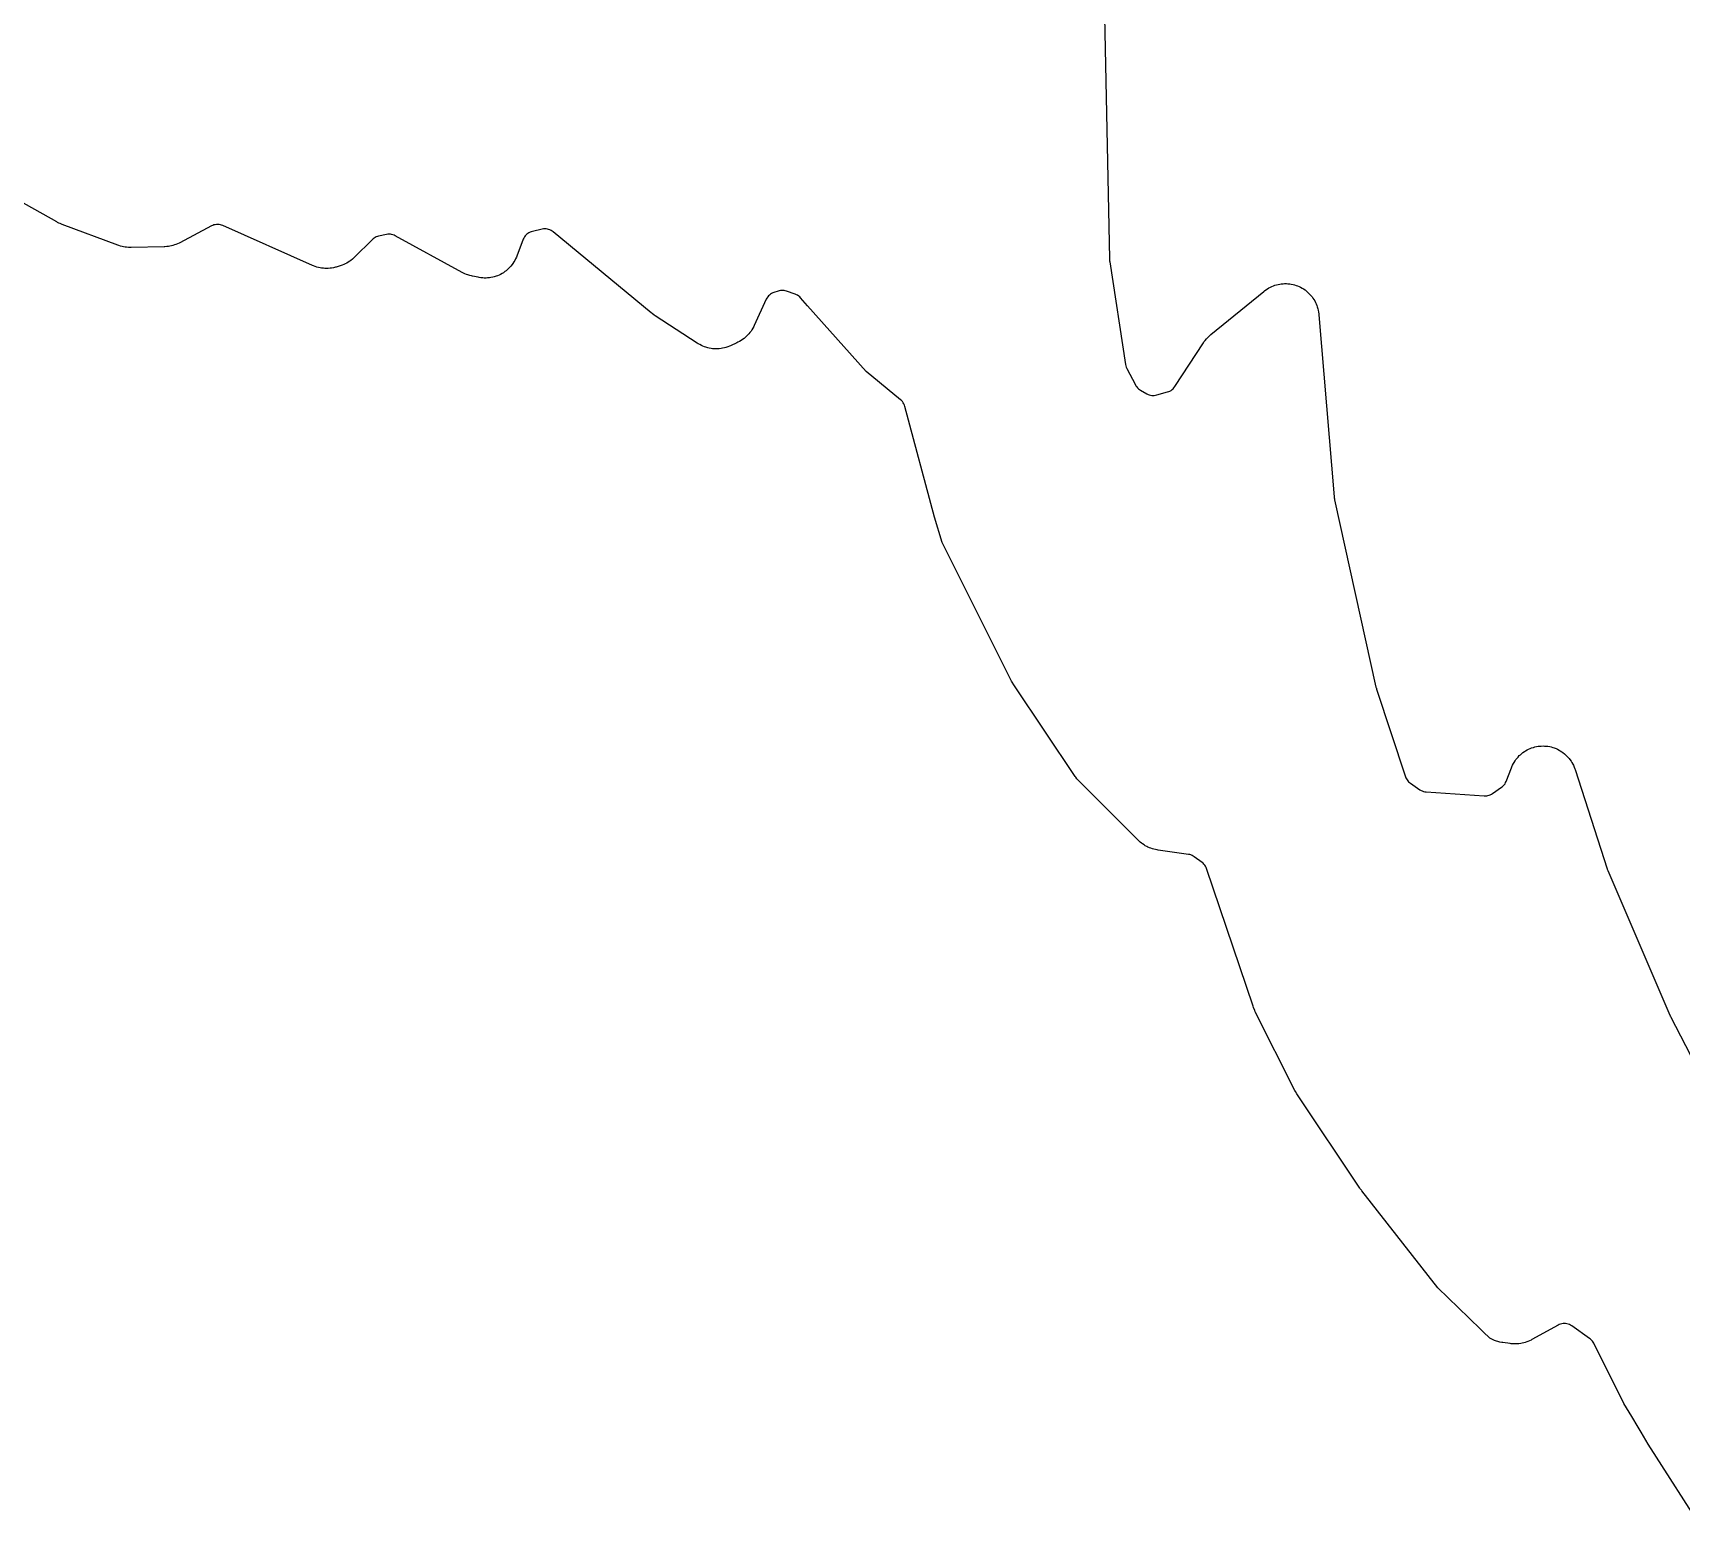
# Model space of a CAD drawing. Header units: millimetres. Extents: x 0 to 194, y 0 to 300.
# Drawn here: x 98.63 to 137.22, y 44.56 to 79.72 of the extents above; entities that cross this region are included whole.
import ezdxf

# ---------------------------------------------------------------- set-up
doc = ezdxf.new("R2010")
doc.units = ezdxf.units.MM
doc.layers.add('CUT', color=7, linetype='CONTINUOUS')

msp = doc.modelspace()

# ---------------------------------------------------------------- linework, layer by layer
at = {"layer": 'CUT'}
for points in [[(123.7192, 80.1086), (123.8349, 74.4274), (123.836, 74.4075), (123.8384, 74.3802), (123.8408, 74.3603), (124.2132, 71.9569), (124.2199, 71.9252), (124.2299, 71.8945), (124.2432, 71.865), (124.4425, 71.4797), (124.457, 71.4547), (124.4738, 71.4312), (124.4928, 71.4095), (124.5138, 71.3897), (124.5365, 71.372), (124.5609, 71.3565), (124.7141, 71.2696), (124.7405, 71.2563), (124.7681, 71.2457), (124.7966, 71.2378), (124.8257, 71.2328), (124.8552, 71.2306), (124.8847, 71.2314), (124.914, 71.2351), (124.9429, 71.2416), (125.1946, 71.3119), (125.2239, 71.3218), (125.252, 71.3345), (125.2786, 71.3501), (125.3035, 71.3684), (125.3264, 71.3891), (125.347, 71.412), (125.3652, 71.4369), (126.0352, 72.4639), (126.0484, 72.4829), (126.0756, 72.5203), (126.1047, 72.5563), (126.1279, 72.5821), (126.1606, 72.6148), (126.1949, 72.6459), (126.2125, 72.661), (127.447, 73.6672), (127.4645, 73.6808), (127.5002, 73.7071), (127.5372, 73.7316), (127.5658, 73.7486), (127.605, 73.7693), (127.6351, 73.7834), (127.6762, 73.8002), (127.7076, 73.8112), (127.7501, 73.8239), (127.7824, 73.8318), (127.8259, 73.8402), (127.8589, 73.8449), (127.903, 73.849), (127.9362, 73.8504), (127.9806, 73.8501), (128.0138, 73.8482), (128.0579, 73.8435), (128.0908, 73.8384), (128.1342, 73.8294), (128.1664, 73.8211), (128.2088, 73.8079), (128.24, 73.7964), (128.2808, 73.7791), (128.3107, 73.7646), (128.3497, 73.7433), (128.378, 73.726), (128.4147, 73.701), (128.4412, 73.6809), (128.4752, 73.6524), (128.4996, 73.6298), (128.5306, 73.5981), (128.5527, 73.5732), (128.5804, 73.5386), (128.5999, 73.5117), (128.6241, 73.4745), (128.6409, 73.4458), (128.6613, 73.4064), (128.6752, 73.3762), (128.6916, 73.335), (128.7024, 73.3036), (128.7148, 73.2609), (128.7224, 73.2286), (128.7305, 73.185), (128.7364, 73.141), (128.7388, 73.1189), (129.0985, 68.8534), (129.1008, 68.8336), (129.1049, 68.8065), (129.1086, 68.7869), (130.0762, 64.402), (130.0799, 64.3872), (130.0855, 64.367), (130.0899, 64.3524), (130.7671, 62.3008), (130.7772, 62.2746), (130.7897, 62.2494), (130.8044, 62.2254), (130.8214, 62.203), (130.8404, 62.1822), (130.8612, 62.1633), (130.8837, 62.1465), (131.1044, 61.9971), (131.1314, 61.9808), (131.16, 61.9674), (131.1898, 61.9571), (131.2206, 61.95), (131.2519, 61.9462), (132.6116, 61.8521), (132.6407, 61.8515), (132.6697, 61.8537), (132.6983, 61.8587), (132.7263, 61.8665), (132.7535, 61.8769), (132.7795, 61.8899), (132.8041, 61.9054), (133.0164, 62.0537), (133.0398, 62.0718), (133.0613, 62.0921), (133.0806, 62.1145), (133.0977, 62.1386), (133.1123, 62.1643), (133.1244, 62.1914), (133.2473, 62.509), (133.2558, 62.5295), (133.2738, 62.5699), (133.2938, 62.6094), (133.3101, 62.6382), (133.3339, 62.6755), (133.353, 62.7026), (133.3803, 62.7374), (133.402, 62.7625), (133.4326, 62.7945), (133.4566, 62.8173), (133.4902, 62.8461), (133.5164, 62.8664), (133.5526, 62.8918), (133.5807, 62.9095), (133.6192, 62.9312), (133.6489, 62.946), (133.6894, 62.9638), (133.7203, 62.9757), (133.7624, 62.9894), (133.7944, 62.9982), (133.8376, 63.0077), (133.8703, 63.0133), (133.9142, 63.0185), (133.9473, 63.0208), (133.9915, 63.0218), (134.0246, 63.0208), (134.0688, 63.0174), (134.1016, 63.0132), (134.1452, 63.0055), (134.1775, 62.9981), (134.2201, 62.9861), (134.2515, 62.9755), (134.2927, 62.9594), (134.323, 62.9458), (134.3624, 62.9258), (134.3912, 62.9093), (134.4284, 62.8854), (134.4554, 62.8662), (134.4902, 62.8388), (134.5152, 62.817), (134.547, 62.7863), (134.5698, 62.7622), (134.5985, 62.7285), (134.6187, 62.7022), (134.644, 62.6659), (134.6616, 62.6378), (134.6831, 62.5992), (134.6978, 62.5695), (134.7155, 62.5289), (134.7312, 62.4875), (134.7385, 62.4667), (135.4878, 60.1476), (135.4923, 60.1345), (135.499, 60.1167), (135.5042, 60.1039), (136.9565, 56.7151), (136.961, 56.7052), (136.9673, 56.6917), (136.9721, 56.682), (140.6305, 49.6056)], [(137.7995, 44.5642), (136.4513, 46.6688), (136.2848, 46.9488), (136.2132, 47.0694), (136.0668, 47.3155), (135.8835, 47.6238), (135.1744, 49.034), (135.1599, 49.0597), (135.1429, 49.0838), (135.1236, 49.1062), (135.1022, 49.1265), (135.0788, 49.1447), (134.6588, 49.4398), (134.633, 49.456), (134.6057, 49.4696), (134.5772, 49.4802), (134.5478, 49.488), (134.5177, 49.4927), (134.4873, 49.4944), (134.4569, 49.4929), (134.4268, 49.4884), (134.3973, 49.4808), (134.3687, 49.4703), (134.3413, 49.457), (133.7276, 49.1182), (133.7092, 49.1086), (133.6721, 49.0903), (133.6341, 49.0737), (133.6052, 49.0626), (133.5659, 49.0496), (133.536, 49.0412), (133.4956, 49.0318), (133.4651, 49.0262), (133.4241, 49.0206), (133.3932, 49.0178), (133.3518, 49.016), (133.3208, 49.016), (133.2794, 49.018), (133.2382, 49.0219), (133.2176, 49.0243), (133.0464, 49.0485), (133.0229, 49.0525), (132.9761, 49.0616), (132.9299, 49.0732), (132.8958, 49.0838), (132.851, 49.1002), (132.8182, 49.1143), (132.7755, 49.1354), (132.7443, 49.1528), (132.7258, 49.1646), (132.5991, 49.2876), (132.5374, 49.3476), (132.2473, 49.6293), (131.5272, 50.3285), (129.7446, 52.6035), (129.7345, 52.6169), (129.7099, 52.6509), (129.7003, 52.6647), (128.2392, 54.847), (128.2243, 54.8708), (128.189, 54.9315), (128.1756, 54.9562), (127.2512, 56.7983), (127.2382, 56.8268), (127.208, 56.899), (127.197, 56.9283), (126.1089, 60.1481), (126.0977, 60.1764), (126.0837, 60.2034), (126.0671, 60.2289), (126.048, 60.2525), (126.0265, 60.274), (126.003, 60.2933), (125.822, 60.4271), (125.7972, 60.4437), (125.7708, 60.4577), (125.7431, 60.4689), (125.7145, 60.4774), (125.6852, 60.483), (124.9731, 60.5824), (124.9526, 60.5858), (124.9119, 60.5934), (124.8715, 60.6028), (124.8417, 60.6113), (124.8024, 60.6245), (124.7734, 60.6357), (124.7355, 60.6524), (124.7077, 60.6662), (124.6715, 60.6863), (124.6451, 60.7026), (124.6109, 60.726), (124.5861, 60.7447), (124.5541, 60.7711), (124.5235, 60.799), (124.5085, 60.8133), (123.1464, 62.1704), (123.1312, 62.1864), (123.1016, 62.2189), (123.0736, 62.2529), (123.0473, 62.2882), (123.0345, 62.3061), (121.6095, 64.428), (121.5943, 64.4523), (121.5582, 64.5141), (121.5446, 64.5394), (119.9199, 67.7858), (119.7386, 68.377), (119.0459, 70.9755), (119.0364, 71.0051), (119.0238, 71.0336), (119.0083, 71.0606), (118.9902, 71.0858), (118.9695, 71.1091), (118.9465, 71.13), (118.1426, 71.7906), (116.765, 73.3289), (116.6051, 73.5149), (116.5833, 73.5378), (116.5591, 73.5582), (116.533, 73.576), (116.5051, 73.5909), (116.4759, 73.6028), (116.2701, 73.6741), (116.2434, 73.682), (116.2161, 73.6874), (116.1884, 73.6902), (116.1606, 73.6905), (116.1329, 73.6881), (116.1055, 73.6832), (116.0786, 73.6758), (115.9805, 73.6437), (115.9517, 73.6326), (115.9242, 73.6187), (115.8983, 73.602), (115.8743, 73.5827), (115.8523, 73.561), (115.8327, 73.5372), (115.8157, 73.5116), (115.8013, 73.4843), (115.5171, 72.8684), (115.507, 72.8479), (115.4857, 72.8074), (115.4624, 72.7681), (115.4435, 72.7395), (115.4164, 72.7027), (115.3947, 72.6762), (115.3639, 72.6424), (115.3396, 72.6182), (115.3056, 72.5877), (115.279, 72.5661), (115.242, 72.5392), (115.2133, 72.5204), (115.1738, 72.4974), (115.1332, 72.4764), (115.1127, 72.4664), (114.9593, 72.3967), (114.9385, 72.3879), (114.8965, 72.3713), (114.8537, 72.3568), (114.8211, 72.3476), (114.7771, 72.3375), (114.7438, 72.3316), (114.6989, 72.3259), (114.6652, 72.3234), (114.62, 72.3223), (114.5862, 72.3231), (114.5411, 72.3266), (114.5075, 72.3308), (114.4631, 72.3387), (114.4301, 72.3463), (114.3866, 72.3587), (114.3546, 72.3696), (114.3126, 72.3862), (114.2818, 72.4002), (114.2416, 72.421), (114.2026, 72.4437), (114.1834, 72.4556), (113.1986, 73.0982), (113.1777, 73.1127), (113.1267, 73.1503), (113.1067, 73.1659), (110.8106, 75.0643), (110.7862, 75.0825), (110.76, 75.0981), (110.7325, 75.111), (110.7037, 75.121), (110.6741, 75.1281), (110.6439, 75.1321), (110.6135, 75.1331), (110.5831, 75.1309), (110.5531, 75.1257), (110.3245, 75.0739), (110.2962, 75.066), (110.2689, 75.0554), (110.2427, 75.0422), (110.218, 75.0265), (110.1948, 75.0085), (110.1736, 74.9883), (110.1544, 74.9661), (110.1375, 74.9421), (110.123, 74.9166), (110.1111, 74.8898), (109.957, 74.4928), (109.9484, 74.472), (109.9301, 74.431), (109.9097, 74.3909), (109.893, 74.3617), (109.8687, 74.3239), (109.8492, 74.2965), (109.8212, 74.2612), (109.799, 74.2359), (109.7678, 74.2037), (109.7431, 74.1807), (109.7088, 74.1517), (109.682, 74.1313), (109.6449, 74.1059), (109.6162, 74.0883), (109.5768, 74.0667), (109.5465, 74.052), (109.5051, 74.0344), (109.4735, 74.0229), (109.4306, 74.0095), (109.398, 74.0012), (109.3539, 73.9922), (109.3206, 73.9871), (109.2759, 73.9826), (109.2423, 73.9808), (109.1974, 73.9808), (109.1637, 73.9824), (109.119, 73.9868), (109.0746, 73.9935), (109.0524, 73.9974), (108.9221, 74.0236), (108.8999, 74.0287), (108.8559, 74.0398), (108.8125, 74.0532), (108.7806, 74.0649), (108.7387, 74.0826), (108.6979, 74.1024), (108.6777, 74.1128), (107.1143, 74.9701), (107.0868, 74.9834), (107.0581, 74.9939), (107.0285, 75.0013), (106.9983, 75.0057), (106.9678, 75.0071), (106.9373, 75.0053), (106.9072, 75.0004), (106.7206, 74.9604), (106.693, 74.9531), (106.6661, 74.9431), (106.6403, 74.9307), (106.6159, 74.9159), (106.5929, 74.8988), (106.5717, 74.8795), (106.1592, 74.4684), (106.1428, 74.4528), (106.1091, 74.4224), (106.0739, 74.3938), (106.0465, 74.3737), (106.0087, 74.3488), (105.9794, 74.3316), (105.9392, 74.3106), (105.9083, 74.2964), (105.8662, 74.2796), (105.8233, 74.2649), (105.8017, 74.2581), (105.7324, 74.2382), (105.7107, 74.2325), (105.6671, 74.2223), (105.623, 74.2143), (105.5897, 74.2099), (105.5451, 74.2063), (105.5115, 74.2053), (105.4667, 74.2062), (105.4332, 74.2085), (105.3887, 74.2138), (105.3556, 74.2195), (105.3118, 74.2292), (105.2795, 74.2381), (105.2369, 74.2521), (105.1951, 74.2683), (105.1744, 74.2768), (103.074, 75.2098), (103.0459, 75.2206), (103.0168, 75.2286), (102.9871, 75.2336), (102.957, 75.2356), (102.9269, 75.2345), (102.8971, 75.2305), (102.8678, 75.2235), (102.8393, 75.2136), (102.812, 75.2008), (102.0705, 74.8088), (102.0517, 74.7994), (102.0138, 74.7816), (101.9751, 74.7655), (101.9455, 74.7549), (101.9055, 74.7425), (101.8751, 74.7346), (101.834, 74.726), (101.803, 74.721), (101.7614, 74.7163), (101.7195, 74.7135), (101.6986, 74.7126), (100.9286, 74.697), (100.9074, 74.6971), (100.865, 74.6982), (100.8226, 74.7013), (100.7911, 74.7052), (100.7492, 74.7123), (100.7182, 74.7191), (100.6772, 74.7302), (100.6368, 74.7431), (100.6167, 74.75), (99.3162, 75.2355), (99.3001, 75.2419), (99.2682, 75.2552), (99.2368, 75.2697), (99.206, 75.2855), (99.1907, 75.2937), (96.3972, 76.8603)]]:
    msp.add_lwpolyline(points, dxfattribs=at)

doc.saveas('drawing.dxf')
